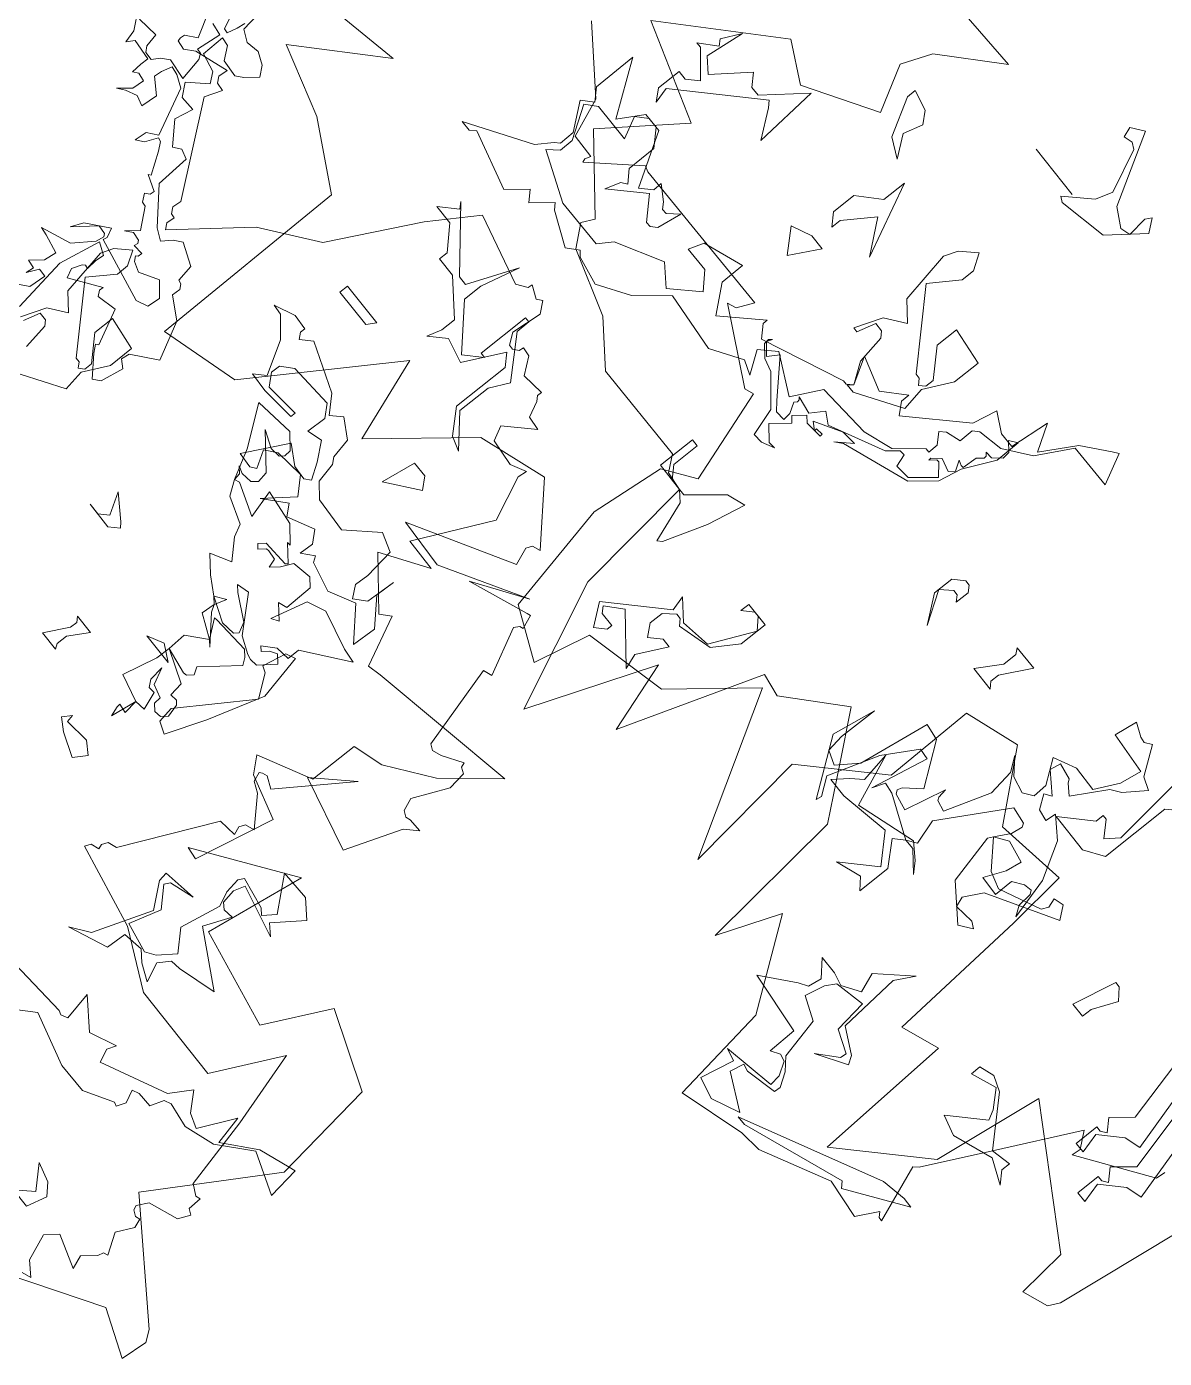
# Model space of a CAD drawing. Header units: metres. Extents: x -71 to 881, y -503 to 661.
# Drawn here: x 240.4 to 244.77, y -242.02 to -236.91 of the extents above; entities that cross this region are included whole.
import ezdxf

# ---------------------------------------------------------------- set-up
doc = ezdxf.new("R2010")
doc.units = ezdxf.units.M
doc.layers.add('ARBRE', color=100, linetype='Continuous', lineweight=13, true_color=0x00ff3f)

# ---------------------------------------------------------------- blocks, each defined once
blk = doc.blocks.new('WMF2', base_point=(0, 0.01))
at = {"color": 251, "lineweight": 0, "true_color": 0x636466}
for points in [[(81.23, -212.64), (86.45, -202.37), (92.4, -197.64), (98.49, -189.57), (98.99, -190.16), (98.92, -191.16), (99.46, -191.2), (99.98, -191.79), (99.88, -192.88), (107.36, -202.17), (106.64, -204.2), (107.63, -204.27), (108.14, -204.87), (108.06, -205.98), (111.91, -204.61), (112.96, -203.7), (114.06, -203.79), (114.16, -204.2), (114.12, -204.74), (112.93, -205.76), (117.77, -214.23)], [(202.88, -101.16), (188.84, -101.73), (195.03, -95.86), (196.4, -92.3), (193.55, -87.25), (201.48, -82.18), (206.17, -84.52), (217.5, -73.62), (205.76, -70.03), (212.07, -61.12), (204.08, -54.99), (204.77, -53.52), (202.84, -51.25), (195.1, -48.95), (190.12, -45.33), (178.29, -45.44), (176.89, -43.78), (174.7, -43.59), (173.01, -29.2), (166.39, -14.78), (160.89, -29.58), (158.19, -21.39), (152.68, -38.14), (149.95, -37.75), (143.85, -43.43), (139.57, -38.33), (135.29, -33.25), (133.39, -15.7), (130.63, -23.1), (123.64, -13.73), (121.99, -1.9), (114.39, -4.34), (111.72, -4.67), (103.98, -8.76), (99.27, -8.35), (97.95, -10.89), (97.46, -10.41), (97.02, -10.37), (99.54, -16.88), (99.06, -17.38), (95.41, -24.9), (90.83, -34.32), (89.42, -32.65), (89.51, -31.56), (81.64, -37.29), (81.55, -38.39)], [(23.58, -100.08), (8.83, -109.56), (3.27, -107.44), (3.01, -110.61), (3.9, -111.79), (16.57, -120.44), (8.22, -134.47), (9.81, -146.85), (18.98, -150.2), (22.71, -142.59), (34.39, -144.58), (32.65, -156.43), (43.16, -148.65), (41.63, -148.52), (39.67, -158.01), (44.92, -159.4), (46.44, -161.06), (40.43, -164.26), (40.42, -170.12), (36.91, -171.27), (31.95, -175.08), (27.13, -180.99), (44.83, -177.37), (46.41, -176.96), (49.12, -182.48), (50.2, -181.46), (55.69, -185.68), (50.55, -189.17), (54.41, -189.22), (50.23, -198.2), (52.48, -203.12), (52.39, -204.21), (54.12, -203.26), (57.28, -203.53), (58.15, -205.15), (55.25, -208.11), (56.89, -208.24), (57.74, -209.97), (58.25, -210.45), (58.2, -211), (60.88, -210.67), (62.28, -212.43), (63.37, -212.54), (63.42, -211.98), (64, -211.48), (64.56, -211.53), (65.45, -212.71), (65.14, -216.33), (66.13, -217.51), (66.73, -217.02), (68.24, -217.69), (68.28, -217.15), (69.45, -216.26), (77.76, -218.17), (81.23, -212.64), (81.23, -212.64)], [(122.03, -4.59), (121.2, -8.62), (122.72, -8.94), (116.58, -10.22), (116.74, -11.56), (117.68, -13), (118.53, -13.17), (119.53, -12.5), (119.62, -15.95), (127.05, -16.59), (123.52, -19.64), (122.5, -20.31), (122.25, -21.93), (124.05, -23.52), (121.84, -23.52), (120.32, -23.2), (118.31, -24.55), (119.17, -26.74), (115.88, -30.39), (117.14, -28.09), (116.53, -20.76), (113.49, -19.25), (112.89, -18.34), (116.25, -16.14), (114.07, -18.14), (114, -18.92), (116.7, -19.9), (117.23, -23.8), (120.73, -22.94), (121.42, -21.76), (121.9, -19.39), (119.14, -18.3), (118.02, -13.51), (116.67, -12.35), (115.65, -10.82), (115.72, -10.05), (119.34, -9.11), (120.19, -9.29), (120.53, -7.61), (116.29, -5.59), (119.5, -4.04), (122.03, -4.59), (122.03, -4.59)], [(100.3, -13.3), (97.37, -13.9), (96.16, -13.9), (102.61, -9.16), (103.21, -9.75), (114.9, -5.14), (116, -5.14), (100.3, -13.3), (100.3, -13.3)], [(221.59, -68.47), (214.46, -63.39), (212.7, -59.01), (209.83, -58.98), (210.04, -58.28), (209.88, -57.88), (205.22, -63.07), (204.55, -62.86), (196.2, -62.98), (185.71, -63.11), (186.56, -61.11), (187.58, -60.7), (178.92, -56.25), (177.9, -56.66), (174.32, -45.95), (177.81, -43.34), (178.67, -34.61), (175.87, -21.54), (169.72, -18.91), (168.26, -25.61), (158.55, -28.14), (151.66, -37.02), (141.23, -19.49), (142.97, -34.33), (135.13, -42.17), (135.3, -53.01), (129.01, -55.27), (122.91, -48.29), (114.53, -49.68), (113.77, -42.55), (112.45, -25.61), (108.09, -27.35), (107.21, -10.78), (98.49, -19.49), (96.74, -32.59), (81.64, -23.67), (81.04, -17.76), (78.09, -18.94), (77.45, -20.28), (75.41, -35.48)], [(17.67, -104.7), (16.66, -105.12), (18.28, -106.23), (19.48, -109.18), (18.41, -110.67), (14.49, -109.41), (15.1, -110.95), (13.93, -112.47), (13.73, -113.15), (13.23, -113.37), (14.72, -115.61), (13.76, -117.64), (14.16, -118.66), (14.68, -118.45), (15.39, -118.76), (15.6, -119.27), (14.94, -120.61), (11.56, -121.96), (10.97, -123.39), (11.67, -123.68), (11.74, -125.32), (12.27, -125.11), (13.58, -125.77), (15.6, -134.05), (18.21, -142.77), (22.11, -134.68), (33.61, -134.71), (40.51, -137.9), (50.45, -139.73), (50.16, -140.44), (49.24, -140.81), (49.44, -141.32), (49.15, -142.04), (48.13, -142.44), (43.19, -153.31), (41.06, -153.59), (41.43, -154.51), (41.13, -155.22), (40.11, -155.63), (43.05, -158.46), (44.35, -159.02), (44.76, -160.04), (44.45, -160.3), (43.92, -160.51), (42.49, -159.91), (37.1, -168.03), (40.97, -163.9), (32.15, -161.95), (29.82, -168.64), (28.52, -170), (30.14, -169.93), (30.65, -169.72), (31.37, -170.03), (31.94, -171.46), (30.17, -175.61), (30.45, -177.74), (31.15, -178.04), (31.35, -178.56), (33.6, -177.07), (34.61, -176.66), (35.32, -176.96), (38.04, -186.65), (37.02, -187.05), (39.7, -192.27), (39.35, -192.88), (38.94, -193.04), (39.56, -194.57), (39.97, -194.4), (46.81, -191.62), (41.05, -195.63), (50.47, -189.97), (56.38, -190.15), (44.99, -196.88), (45.76, -198.84), (45.47, -199.54), (44.55, -199.92), (50.64, -205.39), (58.51, -202.62), (66.66, -192.17), (70.16, -201.76), (80.62, -185.19), (89.7, -182.43), (90.01, -206.45), (97.85, -210.62), (106.23, -212.96), (97.57, -221.28), (108.11, -219.06)], [(95.41, -24.9), (93.1, -25.5), (93.1, -24.4), (91.88, -23.19), (94.81, -24.4), (99.43, -22.59), (101.87, -23.19), (98.33, -26.72), (98.94, -27.82), (100.65, -29.64), (103.57, -28.43), (103.57, -29.64), (101.87, -30.26), (100.05, -29.64), (95.41, -24.9), (95.41, -24.9)], [(169.87, -28.84), (169.25, -28.23), (167.56, -28.23), (167.56, -27.6), (168.66, -26.5), (170.48, -28.84), (164.64, -34.67), (165.12, -36.39), (162.8, -34.67), (159.28, -35.28), (156.97, -40.52), (158.19, -41.62), (158.8, -41.62), (159.88, -40.52), (159.88, -41.62), (156.97, -41.62), (156.97, -38.21), (158.8, -35.28), (162.8, -34.07), (163.41, -34.67), (164.03, -34.67), (165.12, -33.45), (165.12, -31.75), (164.03, -30.53), (162.8, -31.75), (161.71, -31.75), (163.41, -28.23), (162.8, -26.5), (168.04, -30.53), (169.87, -28.84), (169.87, -28.84)], [(85.82, -32.33), (85.2, -32.33), (84.59, -32.83), (85.82, -34.04), (83.99, -36.36), (85.82, -43.43), (84.59, -42.2), (83.5, -43.43), (81.06, -34.64), (82.88, -34.04), (85.2, -31.73), (84.59, -29.42), (85.82, -29.42), (85.82, -32.33), (85.82, -32.33)], [(127.86, -39.54), (126.03, -38.33), (124.94, -37.24), (127.24, -38.94), (128.46, -38.94), (129.55, -37.85), (127.24, -35.41), (127.24, -31.39), (128.46, -32.48), (131.38, -31.39), (127.86, -34.91), (130.76, -37.85), (136.62, -36.62), (138.93, -36.62), (137.71, -38.33), (136.62, -39.54), (137.23, -43.08), (134.79, -37.24), (127.86, -39.54), (127.86, -39.54)], [(90.23, -35.66), (89.63, -35.66), (89.02, -36.14), (90.23, -37.37), (88.4, -39.67), (90.23, -46.74), (89.02, -45.52), (87.92, -46.74), (85.48, -37.97), (87.31, -37.37), (89.63, -35.05), (89.02, -32.72), (90.23, -32.72), (90.23, -35.66), (90.23, -35.66)], [(120.42, -66.45), (119.65, -67.04), (117.45, -64.06), (115.93, -63.49), (117.61, -61.04), (118.69, -60.22), (120.94, -56.22), (122.15, -57.02), (122.44, -57.42), (124.35, -57.69), (124.6, -56.41), (122.13, -54.73), (122.91, -54.15), (121.8, -52.67), (120.44, -52.47), (120.32, -53.77), (117.85, -52.09), (115.45, -48.04), (114.13, -43.19), (114.93, -44.29), (115.11, -45.98), (115.4, -46.38), (116.35, -46.16), (117.52, -45.28), (117.5, -42.97), (119.86, -43.05), (118.8, -45.54), (118.53, -47.44), (121.17, -47.9), (122.64, -46.8), (121.69, -48.6), (121.49, -49.97), (121.78, -50.35), (123.77, -50.57), (128.28, -42.59), (127.38, -39.75), (128.46, -38.94), (133.52, -40.99), (134.82, -41.11), (135.39, -39.6), (134.06, -46.44), (135.36, -46.55), (137.61, -42.55), (139.52, -36.52), (138.12, -34.62), (138.22, -33.95), (142.72, -39.97), (141.89, -45.21), (141.95, -40.55), (141.61, -38.48), (139.96, -37.89), (138.27, -40.36), (137.04, -48.82), (135.07, -48.6), (131.68, -44.07), (133.27, -42.27), (133.42, -41.67), (133.14, -41.28), (131.16, -40.93), (130.09, -45.87), (129.9, -44.79), (129.67, -44.48), (128.38, -44.23), (126.63, -49.66), (127.08, -52.73), (128.25, -54.29), (126.47, -52.71), (124.5, -52.36), (123.39, -53.17), (123.49, -54.92), (125.42, -57.49), (122.86, -58.8), (119.88, -58.72), (118.5, -61.58), (118.12, -64.16), (123.08, -64.47), (122.69, -67.2), (121.11, -66.56), (120.42, -66.45), (120.42, -66.45)], [(122.64, -46.8), (119.8, -44.2), (117.78, -43.62), (113.05, -45.94), (112.69, -46.71), (113.05, -47.75), (111.9, -48.16), (110.76, -46.76), (118.41, -42.1), (119.56, -39.88), (119.15, -38.74), (116.82, -39.05), (116.04, -38.68), (117.45, -37.54), (121.56, -40.46), (122.95, -46.17), (122.64, -46.8), (122.64, -46.8)], [(174.7, -43.59), (178.13, -43.59), (178.13, -48.16), (177.26, -48.16), (177.26, -44.83), (176.02, -43.59), (173.91, -43.59), (170.9, -47.37), (168.8, -48.16), (169.68, -43.59), (171.36, -38.49), (171.81, -38.05), (173.47, -42.7), (174.7, -43.59), (174.7, -43.59)], [(99.65, -46.23), (100.87, -43.31), (100.87, -42.08), (102.57, -42.08), (101.47, -47.33), (100.87, -47.33), (99.65, -46.23), (99.65, -46.23)], [(220.57, -50.22), (221.79, -50.2), (214.78, -54.92), (213.59, -56.76), (213.1, -57.26), (213.13, -59.1), (215.47, -61.97), (214.27, -63.08), (215.5, -64.29), (215.56, -69.52), (211.34, -63.72), (209.67, -66.67), (207.37, -66.7), (203.77, -60.91), (202.56, -62.13), (202.58, -63.23), (200.85, -62.15), (200.24, -61.55), (199.64, -61.56), (198.56, -62.79), (199.01, -59.87), (199.61, -59.26), (200.21, -59.24), (202.55, -61.52), (206.05, -57.94), (205.47, -59.78), (204.85, -60.28), (206.1, -61.48), (206.14, -65.01), (207.85, -66.7), (209.07, -66.69), (210.27, -65.56), (209.03, -63.15), (213.66, -63.1), (214.86, -61.99), (212.51, -58.47), (212.49, -56.77), (213.57, -55.55), (207.7, -53.3), (201.85, -53.37), (200.78, -55.09), (195.57, -58.07), (193.11, -56.39), (190.24, -59.36), (192.08, -61.04), (195, -61.01), (194.41, -62.83), (189.81, -64.59), (189.77, -61.68), (187.3, -58.79), (183.33, -62.96), (183.33, -62.37), (182.1, -61.15), (172.77, -65.4), (172.29, -65.4), (171.68, -66.02), (173.43, -68.94), (169.39, -67.77), (166.98, -70.11), (166.96, -69.01), (165.85, -67.81), (160.08, -73.71), (159.5, -76.65), (157.18, -75.46), (155.35, -75.48), (154.92, -80.22), (153.06, -77.33), (150.8, -81.38), (147.91, -83.85), (147.29, -84.34), (145.55, -80.94), (150.8, -80.88), (153.05, -76.72), (155.95, -74.38), (158.86, -73.73), (159.47, -73.11), (159.44, -71.4), (161.14, -70.78), (161.73, -70.16), (160.64, -69.08), (160.62, -67.87), (161.11, -67.86), (163.5, -64.91), (166.9, -63.65), (173.36, -63.08), (175.14, -59.53), (179.8, -61.8), (181.48, -60.07), (179.75, -57.65), (181.46, -58.23), (184.95, -55.88), (192.02, -56.41), (194.9, -52.85), (198.42, -50.48), (201.82, -51.06), (202.43, -51.55), (203.66, -50.42), (207.69, -52.09), (208.3, -52.68), (210.1, -50.35), (211.21, -51.44), (213, -49.09), (219.97, -50.84), (220.57, -50.22), (220.57, -50.22)], [(113.17, -63.62), (113.17, -55.18), (115.36, -53.65), (120.07, -53.65), (116.91, -56.82), (116.91, -57.81), (116.37, -57.81), (114.82, -56.28), (113.72, -57.81), (114.82, -67.35), (110.12, -66.81), (113.17, -63.62), (113.17, -63.62)], [(156.89, -69.51), (157.43, -66.75), (159.56, -64.03), (167.3, -61.05), (168.14, -60.32), (166.54, -62.02), (168.32, -61.8), (171.36, -59.94), (170.42, -59.42), (170.47, -59.72), (169.59, -59.84), (169.56, -59.52), (171.59, -59.29), (172.31, -59.83), (173.34, -58.5), (172.64, -57.96), (174.22, -55.94), (172.57, -54.64), (171.71, -54.74), (173.12, -54.01), (174.29, -53.87), (175.3, -57.08), (178.61, -59.71), (180.18, -60.09), (181.49, -61.11), (181.56, -61.74), (181.3, -62.07), (181.53, -61.43), (180.22, -60.39), (179.42, -61.68), (175.68, -58.22), (174.72, -57.4), (173.53, -57.53), (173.65, -58.47), (174.34, -59.58), (174.13, -59.93), (174.18, -60.23), (174.45, -60.45), (172.34, -60.13), (171.33, -61.75), (169.98, -60.98), (163.78, -64.16), (162.73, -65.48), (162.11, -65.55), (161.63, -64.1), (159.84, -64.31), (157.76, -66.95), (159.09, -68.05), (159.4, -68.02), (159.94, -67.33), (159.98, -67.64), (159.15, -68.6), (157.6, -68.22), (157.12, -68.85), (157.81, -69.96), (157.22, -69.78), (156.92, -69.81), (156.81, -71.58), (156.27, -72.27), (156.3, -72.59), (156.65, -72.85), (155.79, -72.95), (154.94, -73.93), (155.05, -74.81), (156.1, -75.62), (155.22, -76.3), (155.18, -73.27), (156.89, -69.51), (156.89, -69.51)], [(147.98, -61.05), (146.87, -62.15), (146.26, -62.15), (145.66, -61.53), (145.66, -59.83), (146.26, -60.44), (146.87, -60.44), (147.98, -59.23), (145.66, -55.68), (147.98, -58.61), (147.98, -61.05), (147.98, -61.05)], [(136.37, -58.45), (136.37, -57.37), (135.76, -56.76), (138.68, -56.76), (136.98, -59.69), (136.98, -61.39), (137.47, -62), (134.54, -62), (136.37, -58.45), (136.37, -58.45)], [(171.68, -66.02), (173.31, -68.24), (173.88, -71.59), (174.47, -72.18), (175.5, -72.18), (176.09, -69.97), (176.66, -69.97), (175.5, -73.22), (173.31, -74.97), (175.5, -76.59), (176.66, -82.74), (176.09, -84.36), (174.47, -86.09), (173.31, -84.36), (173.31, -82.74), (175.5, -79.36), (168.32, -72.18), (167.74, -72.18), (167.15, -71.59), (166.58, -72.18), (166.58, -73.22), (169.36, -76), (169.36, -78.78), (164.96, -78.33), (164.96, -74.97), (166.58, -71.59), (166.11, -68.82), (171.09, -65.45), (172.15, -65.45), (171.68, -66.02), (171.68, -66.02)], [(187.57, -69.19), (189.89, -71.62), (187.57, -72.72), (185.74, -72.72), (187.57, -69.19), (187.57, -69.19)], [(211.1, -72.56), (210.01, -72.56), (208.8, -73.77), (211.73, -76.09), (212.35, -76.09), (210.51, -77.8), (211.1, -78.4), (210.01, -80.71), (210.51, -76.09), (208.8, -74.88), (205.88, -79.01), (204.66, -77.8), (203.56, -77.8), (200.04, -82.55), (199.42, -74.88), (201.73, -77.8), (202.34, -78.4), (210.51, -70.25), (210.01, -68.43), (211.1, -69.64), (211.1, -72.56), (211.1, -72.56)], [(184.65, -79.77), (186.95, -76.25), (186.95, -75.04), (188.18, -76.25), (188.18, -79.17), (185.74, -81.48), (185.74, -84.42), (181.72, -76.25), (184.65, -79.77), (184.65, -79.77)], [(110.5, -210.3), (109.11, -209.66), (107.56, -210.01), (106.1, -209.43), (105.21, -208.37), (106.3, -206.96), (107.08, -206.3), (109.11, -206.4), (110.23, -207.75), (111.21, -207.86), (111.17, -205.1), (108.98, -204.68), (108.09, -203.61), (109.95, -201.54), (108.82, -200.21), (107.05, -200.28), (107.47, -198.09), (105.17, -195.92), (104.39, -196.59), (103.18, -196.28), (102.97, -192.24), (99.24, -188.97), (97.85, -188.34), (97.03, -189.52), (96.18, -190.24), (93.53, -189.23), (93.18, -187.24), (92.71, -187.16), (92.29, -186.66), (92.32, -185.67), (89.73, -184.22), (87.53, -180.05), (90.18, -177.78), (90.31, -176.8), (89.34, -176.22), (89.8, -173.49), (90.58, -172.83), (92.72, -174.77), (93.38, -175.55), (93.1, -175.8), (95.08, -179.67), (97.34, -179.08), (97.82, -179.64), (97.78, -180.15), (101.14, -177.68), (101.63, -178.7), (101.22, -179.9), (100.95, -180.15), (100.54, -180.1), (100.64, -181.36), (100.55, -182.4), (102.01, -182.98), (102.92, -178.07), (101.94, -171.52)], [(104, -172.92), (102.95, -173.82), (102.84, -175.84), (103.82, -175.87), (104.45, -174.47), (104.32, -175.45), (105.36, -175.53), (104.26, -176.94), (104.08, -178.42), (106.33, -178.82), (107.3, -178.94), (103.92, -180.38), (102.29, -182.75), (102.16, -183.73), (102.39, -184), (103.43, -184.08), (105.34, -181.48), (104.76, -182.94), (102.36, -184.98), (101.88, -183.96), (101.97, -183.49), (94.36, -182.12), (93.06, -182.73), (92.94, -184.28), (94.55, -185.59), (96.67, -184.27), (97.88, -184.67), (98.3, -185.17), (98.08, -185.36), (98.04, -185.87), (99.3, -185.77), (99.21, -186.22), (99.44, -186.5), (100.48, -186.59), (101.25, -185.92), (100.16, -187.33), (101.95, -189.45), (102.48, -189.49), (103.14, -190.28), (102.64, -190.71), (102.6, -191.22), (104.51, -191.89), (104.23, -192.12), (105.81, -194.43), (106.51, -195.26), (106.98, -195.35), (107.6, -193.84), (108.41, -193.19), (108.29, -194.62), (107.17, -195.57), (109.76, -200.75), (111.21, -201.34), (112.19, -201.47), (112.55, -200.2), (112.63, -199.28), (110.76, -198.09), (110.9, -196.12), (112.13, -196.43), (113.42, -195.8), (114.19, -195.14), (113.09, -196.56), (112.98, -198.01), (113.96, -198.14), (114.51, -197.67), (114.61, -198.91), (114.58, -199.9), (117.07, -200.09), (117.61, -199.16), (118.02, -200.63), (119.62, -202.52)], [(118.63, -201.93), (116.12, -202.24), (115.77, -200.72), (115.3, -200.17), (114.31, -200.14), (113.77, -201.07), (112.93, -201.79), (110.47, -201.58), (110.98, -204.31), (111.44, -204.87), (111.97, -204.91), (111.68, -207.85), (113.17, -208.02)], [(112.98, -210.96), (111.87, -208.65), (111.36, -208.61), (111.05, -209.82), (110.92, -210.8)], [(110.96, -213.56), (110.5, -210.3), (110.5, -210.3)], [(193.06, -90.68), (193.06, -91.77), (190.63, -91.29), (189.54, -90.08), (190.15, -87.76), (188.32, -85.45), (190.63, -86.53), (193.06, -90.68), (193.06, -90.68)], [(173.74, -97.12), (171.08, -99.94), (170.47, -101.94), (172.73, -106.71), (173.49, -107.11), (174.53, -106.76), (174.92, -107.91), (173.5, -109.02), (168.96, -101.3), (166.77, -100.11), (165.62, -100.49), (165.9, -102.84), (165.52, -103.6), (164.39, -102.19), (167.39, -98.11), (173.12, -96.81), (173.74, -97.12), (173.74, -97.12)], [(173.09, -98.24), (179.55, -98.24), (173.09, -98.24), (173.09, -98.24)], [(23.77, -111.52), (26.08, -113.84), (23.77, -113.24), (22.56, -112.13), (23.16, -109.69), (25.47, -109.69), (23.77, -111.52), (23.77, -111.52)], [(48.11, -125.21), (37.91, -126.12), (37.44, -125.97), (36.67, -126.35), (37.35, -129.67), (33.92, -127.23), (30.88, -128.65), (31.23, -127.59), (30.59, -126.09), (23.17, -129.77), (21.67, -132.34), (19.86, -130.44), (18.12, -129.86), (16.15, -134.19), (15.36, -130.85), (11.87, -133.9), (8.32, -135.28), (7.59, -135.54), (7.07, -131.77), (12.02, -133.45), (15.55, -130.27), (19.06, -129.03), (22.02, -129.38), (22.79, -129), (23.33, -127.38), (25.15, -127.33), (25.92, -126.95), (25.23, -125.56), (25.63, -124.43), (26.08, -124.57), (29.34, -122.59), (32.94, -122.53), (39.22, -124.13), (42.07, -121.37)], [(28.56, -153.92), (30.94, -150.53), (29.67, -149.64), (35.82, -150.93), (36.23, -149.61), (35.92, -147.95), (35.22, -147.45), (34.02, -147.66), (35.31, -144.47), (28.78, -140.9), (33.22, -139.51), (34.42, -139.31), (35.29, -137.92), (34.3, -135.76), (36.32, -136.63), (37.59, -137.52), (39.98, -137.11), (40.07, -134.73), (44.54, -132.73), (42.46, -134.33), (40.08, -141.29), (42.26, -143.89), (42.45, -144.97), (38.49, -145.64), (41.28, -144.68), (41.66, -143.99), (39.59, -141.99), (40.67, -138.22), (37.1, -137.61), (35.99, -138.41), (34.61, -140.39), (36.71, -142.49), (35.82, -147.35), (36.59, -148.94), (36.91, -150.74), (36.53, -151.43), (32.84, -150.83), (32.14, -150.33), (31.15, -151.75), (34.23, -155.28), (30.66, -155.41), (28.56, -153.92), (28.56, -153.92)], [(59.05, -144.81), (61.87, -145.83), (63.32, -146.72), (62.67, -147.76), (62.48, -146.91), (59.55, -147.25), (58.09, -146.36), (59.05, -144.81), (59.05, -144.81)], [(59.93, -151.15), (60.32, -152.23), (60.38, -152.67), (59.29, -152.55), (59.49, -154.26), (58.26, -154.43), (58.99, -156.48), (59.78, -156.36), (60.39, -157.12), (60.6, -158.84), (59.69, -157), (58.12, -156.61), (58.04, -155.76), (57.3, -155.21), (56.47, -155.37), (55.94, -156.07), (56.34, -157.53), (56.79, -157.86), (57.66, -157.75), (57.9, -159.41), (61.78, -160.83), (58.66, -160.38), (58.28, -160.48), (57.75, -161.18), (58.26, -161.95), (55.2, -166.06), (55.75, -166.8), (56.5, -167.36), (60.96, -166.95), (61.31, -166.89), (59.77, -164.96), (59.07, -164.44), (62, -167.02), (62.51, -167.79), (63.26, -168.35), (60.34, -167.25), (58.66, -167.5), (58.28, -168), (58.89, -169.15), (61.9, -170.7), (62.6, -171.21), (61.18, -171.65), (57.84, -168.06), (55.81, -167.24), (55.17, -167.15), (54.29, -167.27), (52.87, -169.18), (53.82, -169.88), (54.6, -169.37), (55.15, -168.63), (55.66, -169.01), (54.32, -170.26), (52.66, -170.5), (52.66, -171.97), (47.81, -175.9), (49.56, -176.04), (54.15, -177.07), (56.26, -176.06), (57.34, -171.75), (56.54, -172.31), (58.19, -173.55), (57.21, -173.91), (57.26, -177.31), (58.26, -178.06), (60.53, -177.56), (61.17, -176.18), (61.91, -175.17), (62.25, -176.19), (63.37, -176.26), (63.72, -176.21), (64.28, -175.46), (64.78, -175.83), (64.22, -176.58), (61.08, -176.8), (60.89, -177.07), (62.8, -178.48), (62.37, -178.54), (64.31, -180), (68.46, -180.44), (67.52, -177.18), (71.39, -178.5), (71.97, -178.23), (72.13, -179.07), (72.84, -179.59), (71.95, -179.32), (70.65, -179.51), (70.12, -180.21), (70.34, -181.46), (74.19, -184.37), (72.12, -183.59), (70.89, -183.77), (70.51, -184.27), (70.59, -185.1), (72.3, -186.38), (76.95, -185.71), (73.74, -181.48), (71.97, -178.23), (70.82, -176.69), (67.68, -175.65), (66.98, -174.25), (64.97, -172.31), (67.26, -170.98), (65.32, -169.52), (63.26, -168.35), (62.04, -169.25), (62.51, -167.79), (62.6, -166.17), (59.77, -164.96), (61.9, -163.05), (61.78, -160.83), (61.83, -159.09), (62.73, -154.97), (59.49, -154.26), (59.93, -151.15), (59.93, -151.15)], [(70.48, -153.72), (70.48, -154.59), (70.98, -155.09), (68.65, -155.09), (70, -152.75), (70, -151.4), (69.61, -150.88), (71.95, -150.88), (70.48, -153.72), (70.48, -153.72)], [(56.45, -156.83), (51.18, -165.09), (52.99, -167.49), (53.79, -167.78), (53.24, -170.6), (52.14, -171.11), (51.01, -165.85), (52.98, -159.15), (54.67, -154.45), (56.12, -154.97), (56.45, -156.83), (56.45, -156.83)], [(62.6, -160.74), (60.66, -159.76), (64.44, -159.76), (62.6, -160.74), (62.6, -160.74)], [(78.47, -163.95), (77.51, -164.92), (78.97, -167.27), (76.15, -165.41), (75.64, -164.92), (76.63, -163.95), (79.84, -163.95), (78.47, -163.95), (78.47, -163.95)], [(97.97, -169.37), (98.48, -172.36), (98.99, -172.89), (99.94, -172.89), (100.46, -170.92)], [(100.97, -170.92), (99.94, -173.81), (97.97, -175.37), (99.94, -176.82), (100.97, -182.31), (100.46, -183.77), (98.99, -185.32), (97.97, -183.77), (97.97, -182.31), (99.94, -179.3), (93.53, -172.89), (93, -172.89), (92.49, -172.36), (91.96, -172.89), (91.96, -173.81), (94.45, -176.31), (94.45, -178.79), (90.5, -178.38), (90.5, -175.37), (91.96, -172.36), (91.54, -169.88), (96, -166.89)], [(52.76, -180.21), (55.75, -178.63), (59.24, -179.37), (59.71, -180), (60.98, -178.83), (60.92, -180.53), (62.07, -181.8), (65.07, -180.21), (66.12, -181.35), (68.53, -179.14), (66.06, -182.57), (67.81, -184.35), (71.26, -183.89), (72.51, -182.83), (71.38, -180.95), (72, -180.48), (73.83, -180.56), (71.19, -185.7), (68.92, -184.4), (67.21, -184.32), (66.57, -184.91), (67.73, -186.66), (69.36, -188.54), (71.08, -188), (71, -190.33), (72.16, -191.6), (77.42, -191.2), (78.69, -190.03), (78.74, -188.92), (77.57, -187.67), (73.52, -188.11), (73.54, -187.51), (77.6, -187.05), (79.9, -187.14), (78.75, -188.32), (80.93, -191.95), (83.16, -193.74), (84.39, -193.79), (82.02, -194.91), (80.2, -194.84), (80.22, -194.22), (79.64, -193.6), (78.5, -194.76), (72.73, -192.72), (70.97, -190.94), (69.83, -192.11), (67.56, -190.81), (67.04, -188.46), (66.45, -187.83), (65.94, -185.49), (64.29, -184.21), (60.16, -184.05), (57.09, -187.45), (54.82, -186.75), (54.35, -183.2), (54.41, -181.49), (53.37, -180.24), (52.1, -181.39), (51.95, -184.94), (52.04, -182.63), (49.22, -180.06), (49.34, -177.15), (52.76, -180.21), (52.76, -180.21)], [(59.05, -195.06), (57.96, -193.84), (61.5, -190.92), (60.89, -195.06), (59.05, -195.06), (59.05, -195.06)], [(62.92, -202.64), (62.92, -209.57), (64.13, -210.8), (66.44, -206.05), (69.38, -206.67), (71.07, -204.94), (70.59, -206.67), (70.59, -208.49), (74.6, -211.4), (76.92, -211.4), (76.92, -212.49), (79.35, -214.81), (81.66, -214.81), (79.84, -216.64), (80.44, -217.25), (73.99, -211.89), (72.89, -211.89), (70.59, -217.73), (71.68, -213.12), (71.68, -210.8), (67.05, -206.67), (65.23, -208.49), (65.83, -208.49), (65.83, -214.81), (65.23, -214.81), (65.23, -213.12), (61.21, -208.97), (62.31, -206.67), (62.31, -202.64), (58.89, -199.71), (60.6, -200.21), (62.92, -202.64), (62.92, -202.64)], [(80.95, -201.5), (75.73, -201.5), (76.34, -200.42), (80.95, -200.42), (80.95, -201.5), (80.95, -201.5)]]:
    blk.add_lwpolyline(points, dxfattribs=at)

msp = doc.modelspace()

# ---------------------------------------------------------------- block references
at = {"layer": 'ARBRE', "color": 251, "lineweight": 5, "true_color": 0x636466, "xscale": 0.03451886634015593, "yscale": 0.03451886634015593, "zscale": 0.03451886634015593, "rotation": 128.5771086415459}
for p in [(245.4913, -244.338), (237.9355, -244.426)]:
    msp.add_blockref('WMF2', p, dxfattribs=at)

doc.saveas('drawing.dxf')
